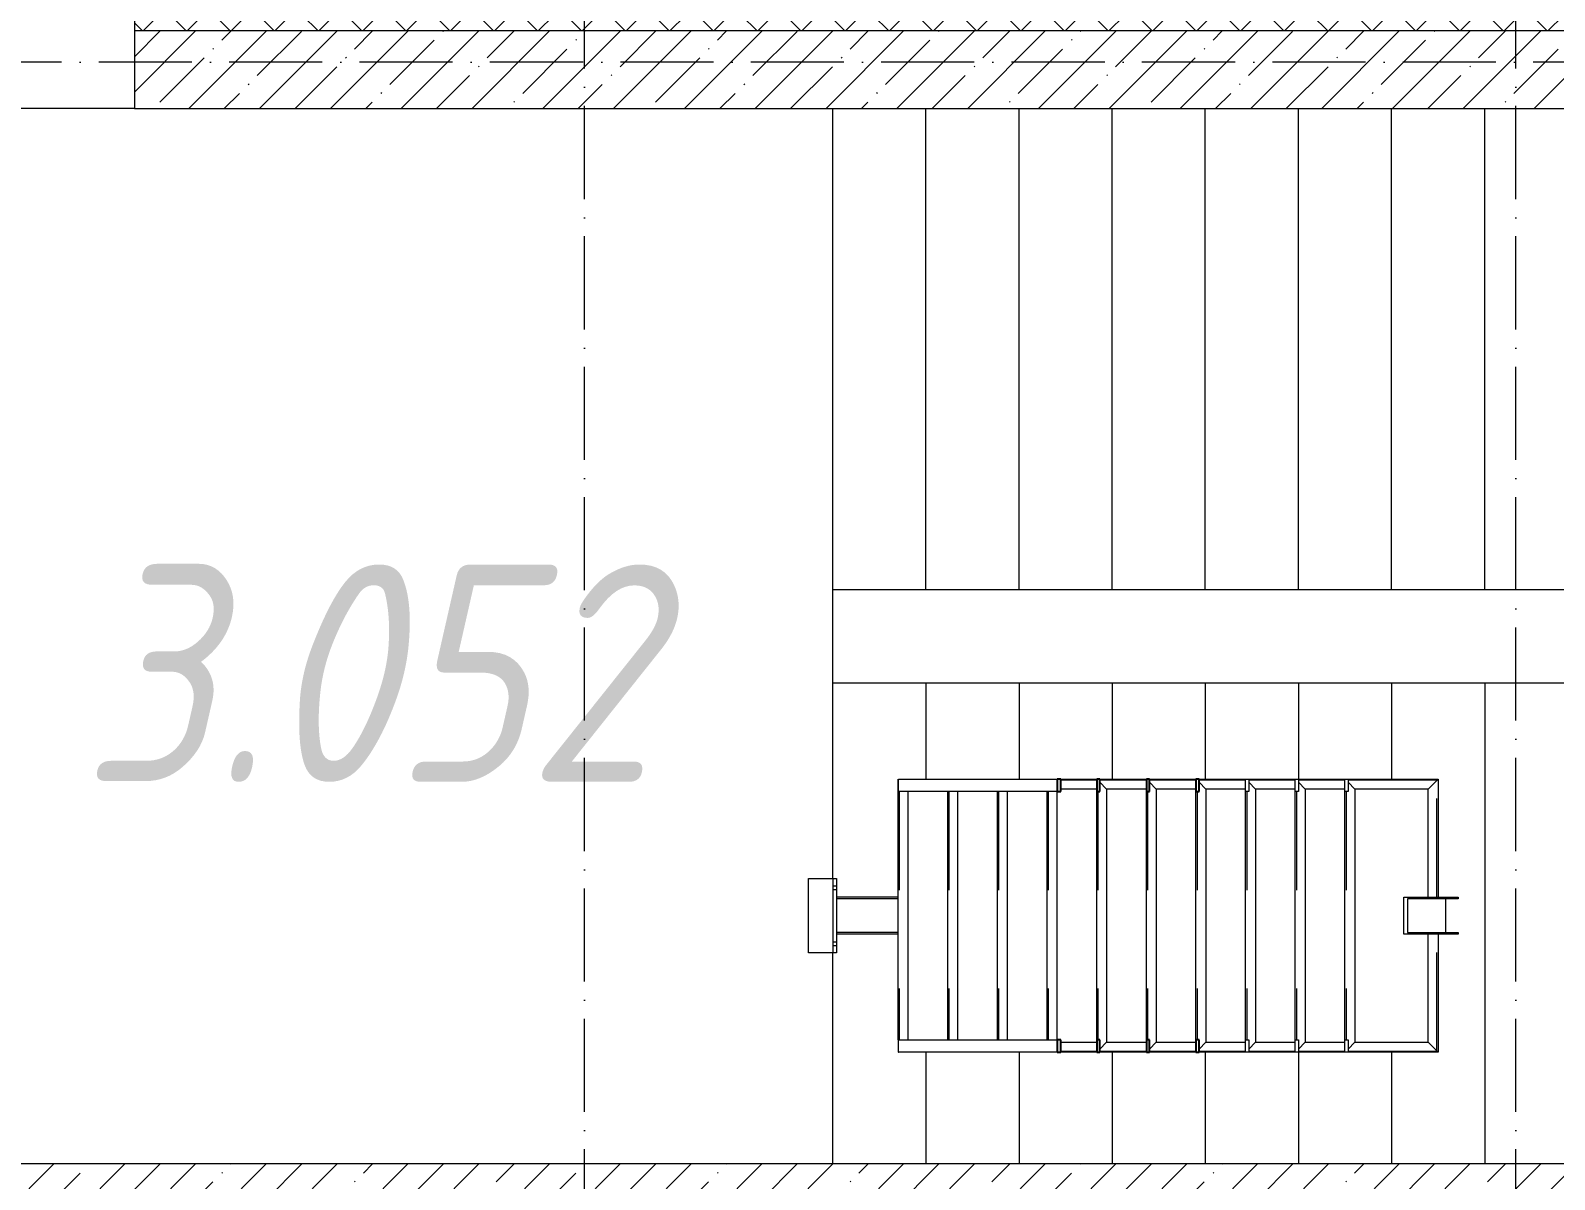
# Model space of a CAD drawing. Header units: millimetres. Extents: x -12989 to 629078, y -109036 to 555275.
# Drawn here: x 538775 to 543685, y -46485 to -42783 of the extents above; entities that cross this region are included whole.
import ezdxf

# ---------------------------------------------------------------- set-up
doc = ezdxf.new("R2010")
doc.units = ezdxf.units.MM
doc.linetypes.add('50_200_ШТРИХ_1Т_ш5_п1_п1_', pattern=[700, 500, -100, 0, -100])
doc.linetypes.add('Штрих', pattern=[635, 317.5, -317.5])
for name, color, linetype, lineweight in [('A-FLOR-____-OTLN', 7, 'Continuous', 9), ('A-GENM-____-HDLN', 7, 'Штрих', 9), ('A-GENM-____-MCUT', 7, 'Continuous', 25), ('A-GENM-____-OTLN', 7, 'Continuous', 9), ('A-WALL-____-MCUT-1', 7, 'Continuous', 9), ('A-WALL-____-MCUT-3', 7, 'Continuous', 9), ('A-WALL-____-OTLN', 7, 'Continuous', 9), ('A-WALL-____-PATT-1', 7, 'Continuous', 9), ('S-GRID-____-OTLN-1', 7, '50_200_ШТРИХ_1Т_ш5_п1_п1_', 9), ('S-STRS-____-OTLN-1', 7, 'Continuous', 9), ('Марки помещений', 7, 'Continuous', 9)]:
    doc.layers.add(name, color=color, linetype=linetype, lineweight=lineweight)
doc.styles.add('ISOCPEUR_I_2', font='isocpeui.ttf', dxfattribs={"width": 0.85, "height": 2.3})
pattern_1 = [(45, (523510, -90515.61), (-114.04925, 114.04925), []), (45, (523624.06, -90515.61), (-114.04925, 114.04925), [201.612, -40.322, 3.353, -36.97])]

# ---------------------------------------------------------------- blocks, each defined once
blk = doc.blocks.new('ОМ_Нижняя опорная пятка - ОМ_Нижняя опорная пятка-19082064-АР1_План отверстий 3 этажа в осях 1-64_А-ГГ')
at = {"layer": 'A-GENM-____-OTLN'}
for p, q in [((-96, 10), (-96, 0)), ((-84, 10), (-84, 0)), ((84, 10), (84, 0)), ((96, 10), (96, 0))]:
    blk.add_line(p, q, dxfattribs=at)
blk = doc.blocks.new('ОМ_Труба_ГОСТ 8639-82 - ОМ_Труба_ГОСТ 8639-82-26350154-АР1_План отверстий 3 этажа в осях 1-64_А-ГГ')
at = {"layer": 'A-GENM-____-OTLN'}
for p, q in [((19689.1, 44821), (19689.1, 44941)), ((19689.1, 44941), (19864.1, 44941)), ((19864.1, 44935), (19701.2, 44935)), ((19701.2, 44935), (19701.2, 44827)), ((19824, 44935), (19824, 44827)), ((19864.1, 44941), (19864.1, 44935)), ((19701.2, 44827), (19864.1, 44827)), ((19864.1, 44827), (19864.1, 44821)), ((19864.1, 44821), (19689.1, 44821))]:
    blk.add_line(p, q, dxfattribs=at)
blk = doc.blocks.new('ОМ_Уголок_ГОСТ 8509-93 - ОМ_Уголок_ГОСТ 8509-93-26349651-АР1_План отверстий 3 этажа в осях 1-64_А-ГГ')
at = {"layer": 'A-GENM-____-HDLN'}
for p, q in [((4, -4), (380, -4)), ((500, -4), (876, -4))]:
    blk.add_line(p, q, dxfattribs=at)
at = {"layer": 'A-GENM-____-OTLN'}
for p, q in [((380, 0), (0, 0)), ((32, -32), (0, 0)), ((32, -32), (380, -32)), ((880, 0), (500, 0)), ((500, -32), (848, -32)), ((880, 0), (848, -32))]:
    blk.add_line(p, q, dxfattribs=at)
blk = doc.blocks.new('ОМ_Уголок_ГОСТ 8509-93 - ОМ_Уголок_ГОСТ 8509-93-V88-АР1_План отверстий 3 этажа в осях 1-64_А-ГГ')
at = {"layer": 'A-GENM-____-HDLN'}
blk.add_line((40, -4), (840, -4), dxfattribs=at)
at = {"layer": 'A-GENM-____-OTLN'}
for p, q in [((32, -32), (10, -10)), ((32, -32), (848, -32)), ((840, 0), (40, 0)), ((870, -10), (848, -32))]:
    blk.add_line(p, q, dxfattribs=at)
blk = doc.blocks.new('ОМ_Уголок_ГОСТ 8509-93 - ОМ_Уголок_ГОСТ 8509-93-19082047-АР1_План отверстий 3 этажа в осях 1-64_А-ГГ')
at = {"layer": 'A-GENM-____-HDLN'}
blk.add_line((10, -4), (296, -4), dxfattribs=at)
at = {"layer": 'A-GENM-____-OTLN'}
for p, q in [((300, 0), (10, 0)), ((32, -32), (10, -10)), ((32, -32), (268, -32)), ((300, 0), (268, -32))]:
    blk.add_line(p, q, dxfattribs=at)
blk = doc.blocks.new('ОМ_Уголок_ГОСТ 8509-93 - ОМ_Уголок_ГОСТ 8509-93-V89-АР1_План отверстий 3 этажа в осях 1-64_А-ГГ')
at = {"layer": 'A-GENM-____-HDLN'}
blk.add_line((4, -4), (290, -4), dxfattribs=at)
at = {"layer": 'A-GENM-____-OTLN'}
for p, q in [((290, 0), (0, 0)), ((32, -32), (0, 0)), ((32, -32), (268, -32)), ((290, -10), (268, -32))]:
    blk.add_line(p, q, dxfattribs=at)
blk = doc.blocks.new('ОМ_Уголок_ГОСТ 8509-93 - ОМ_Уголок_ГОСТ 8509-93-V90-АР1_План отверстий 3 этажа в осях 1-64_А-ГГ')
at = {"layer": 'A-GENM-____-HDLN'}
blk.add_line((10, -4), (160, -4), dxfattribs=at)
at = {"layer": 'A-GENM-____-OTLN'}
for p, q in [((160, 0), (10, 0)), ((32, -32), (10, -10)), ((32, -32), (160, -32))]:
    blk.add_line(p, q, dxfattribs=at)
blk = doc.blocks.new('ОМ_Уголок_ГОСТ 8509-93 - ОМ_Уголок_ГОСТ 8509-93-V91-АР1_План отверстий 3 этажа в осях 1-64_А-ГГ')
at = {"layer": 'A-GENM-____-HDLN'}
blk.add_line((140, -4), (290, -4), dxfattribs=at)
at = {"layer": 'A-GENM-____-OTLN'}
for p, q in [((290, 0), (140, 0)), ((140, -32), (268, -32)), ((290, -10), (268, -32))]:
    blk.add_line(p, q, dxfattribs=at)
blk = doc.blocks.new('ОМ_Уголок_ГОСТ 8509-93 - ОМ_Уголок_ГОСТ 8509-93-V92-АР1_План отверстий 3 этажа в осях 1-64_А-ГГ')
at = {"layer": 'A-GENM-____-HDLN'}
blk.add_line((40, -4), (840, -4), dxfattribs=at)
at = {"layer": 'A-GENM-____-OTLN'}
for p, q in [((840, 0), (40, 0)), ((40, -32), (840, -32))]:
    blk.add_line(p, q, dxfattribs=at)
blk = doc.blocks.new('ОМ_Уголок_ГОСТ 8509-93 - ОМ_Уголок_ГОСТ 8509-93-V93-АР1_План отверстий 3 этажа в осях 1-64_А-ГГ')
at = {"layer": 'A-GENM-____-HDLN'}
blk.add_line((44.3, -4), (160, -4), dxfattribs=at)
at = {"layer": 'A-GENM-____-OTLN'}
for p, q in [((160, 0), (44.3, 0)), ((44.3, -32), (160, -32))]:
    blk.add_line(p, q, dxfattribs=at)
blk = doc.blocks.new('ОМ_Уголок_ГОСТ 8509-93 - ОМ_Уголок_ГОСТ 8509-93-V94-АР1_План отверстий 3 этажа в осях 1-64_А-ГГ')
at = {"layer": 'A-GENM-____-HDLN'}
blk.add_line((140, -4), (255.7, -4), dxfattribs=at)
at = {"layer": 'A-GENM-____-OTLN'}
for p, q in [((255.7, 0), (140, 0)), ((140, -32), (255.7, -32))]:
    blk.add_line(p, q, dxfattribs=at)
blk = doc.blocks.new('ОМ_Уголок_ГОСТ 8509-93 - ОМ_Уголок_ГОСТ 8509-93-V95-АР1_План отверстий 3 этажа в осях 1-64_А-ГГ')
at = {"layer": 'A-GENM-____-HDLN'}
blk.add_line((40, -4), (840, -4), dxfattribs=at)
at = {"layer": 'A-GENM-____-OTLN'}
for p, q in [((840, 0), (0, 0)), ((1.3, -1.3), (0, 0)), ((40, -32), (840, -32))]:
    blk.add_line(p, q, dxfattribs=at)
blk = doc.blocks.new('ОМ_Труба_ГОСТ 8639-82 - ОМ_Труба_ГОСТ 8639-82-26527904-АР1_План отверстий 3 этажа в осях 1-64_А-ГГ')
at = {"layer": 'A-GENM-____-HDLN'}
for p, q in [((18060, 44935), (17861.5, 44935)), ((18060, 44827), (17861.5, 44827))]:
    blk.add_line(p, q, dxfattribs=at)
at = {"layer": 'A-GENM-____-OTLN'}
for p, q in [((18060, 44941), (17861.5, 44941)), ((18060, 44821), (17861.5, 44821))]:
    blk.add_line(p, q, dxfattribs=at)
blk = doc.blocks.new('ОМ_Уголок_ГОСТ 8510-86 - ОМ_Уголок_ГОСТ 8510-86-19082066-АР1_План отверстий 3 этажа в осях 1-64_А-ГГ')
at = {"layer": 'A-GENM-____-OTLN'}
for p, q in [((0, 0), (0, -90)), ((240, 0), (0, 0)), ((0, -10), (240, -10)), ((240, -90), (240, 0)), ((0, -90), (240, -90))]:
    blk.add_line(p, q, dxfattribs=at)
blk = doc.blocks.new('ОМ_Полоса_Трапеция прямоугольная_Прокат_ГОСТ 103-2006 - ОМ_Полоса_Трапеция прямоугольная_Прокат_ГОСТ 103-2006-19082130-АР1_План отверстий 3 этажа в осях 1-64_А-ГГ')
at = {"layer": 'A-GENM-____-OTLN'}
for p, q in [((19500, 45321), (19510, 45321)), ((19500, 45281), (19500, 45321)), ((19510, 45321), (19510, 45281)), ((19510, 45281), (19500, 45281))]:
    blk.add_line(p, q, dxfattribs=at)
blk = doc.blocks.new('ОМ_Полоса_Трапеция прямоугольная_Прокат_ГОСТ 103-2006 - ОМ_Полоса_Трапеция прямоугольная_Прокат_ГОСТ 103-2006-V96-АР1_План отверстий 3 этажа в осях 1-64_А-ГГ')
at = {"layer": 'A-GENM-____-MCUT'}
for p, q in [((19030, 45321), (19020, 45321)), ((19020, 45321), (19020, 45281)), ((19030, 45281), (19030, 45321)), ((19020, 45281), (19030, 45281))]:
    blk.add_line(p, q, dxfattribs=at)
blk = doc.blocks.new('ОМ_Полоса_Трапеция прямоугольная_Прокат_ГОСТ 103-2006 - ОМ_Полоса_Трапеция прямоугольная_Прокат_ГОСТ 103-2006-V97-АР1_План отверстий 3 этажа в осях 1-64_А-ГГ')
at = {"layer": 'A-GENM-____-MCUT'}
for p, q in [((18870, 45321), (18860, 45321)), ((18860, 45321), (18860, 45281)), ((18870, 45281), (18870, 45321)), ((18860, 45281), (18870, 45281))]:
    blk.add_line(p, q, dxfattribs=at)
blk = doc.blocks.new('ОМ_Полоса_Трапеция прямоугольная_Прокат_ГОСТ 103-2006 - ОМ_Полоса_Трапеция прямоугольная_Прокат_ГОСТ 103-2006-V98-АР1_План отверстий 3 этажа в осях 1-64_А-ГГ')
at = {"layer": 'A-GENM-____-MCUT'}
for p, q in [((18710, 45321), (18700, 45321)), ((18700, 45321), (18700, 45281)), ((18710, 45281), (18710, 45321)), ((18700, 45281), (18710, 45281))]:
    blk.add_line(p, q, dxfattribs=at)
blk = doc.blocks.new('ОМ_Полоса_Прокат_ГОСТ 103-2006 - ОМ_Полоса_Прокат_ГОСТ 103-2006-20723456-АР1_План отверстий 3 этажа в осях 1-64_А-ГГ')
at = {"layer": 'A-GENM-____-MCUT'}
for p, q in [((18584.3, 45321), (18572.8, 45321)), ((18572.8, 45321), (18572.8, 45281)), ((18584.3, 45281), (18584.3, 45321)), ((18572.8, 45281), (18584.3, 45281))]:
    blk.add_line(p, q, dxfattribs=at)
at = {"layer": 'A-GENM-____-OTLN'}
for p, q in [((18061.3, 45281), (18061.3, 45321)), ((18061.3, 45321), (18572.8, 45321)), ((18572.8, 45281), (18061.3, 45281))]:
    blk.add_line(p, q, dxfattribs=at)
blk = doc.blocks.new('ОМ_Полоса_Трапеция прямоугольная_Прокат_ГОСТ 103-2006 - ОМ_Полоса_Трапеция прямоугольная_Прокат_ГОСТ 103-2006-19082170-АР1_План отверстий 3 этажа в осях 1-64_А-ГГ')
at = {"layer": 'A-GENM-____-OTLN'}
for p, q in [((19500, 44481), (19510, 44481)), ((19500, 44441), (19500, 44481)), ((19510, 44441), (19500, 44441)), ((19510, 44481), (19510, 44441))]:
    blk.add_line(p, q, dxfattribs=at)
blk = doc.blocks.new('ОМ_Полоса_Трапеция прямоугольная_Прокат_ГОСТ 103-2006 - ОМ_Полоса_Трапеция прямоугольная_Прокат_ГОСТ 103-2006-V99-АР1_План отверстий 3 этажа в осях 1-64_А-ГГ')
at = {"layer": 'A-GENM-____-MCUT'}
for p, q in [((19030, 44481), (19020, 44481)), ((19020, 44481), (19020, 44441)), ((19020, 44441), (19030, 44441)), ((19030, 44441), (19030, 44481))]:
    blk.add_line(p, q, dxfattribs=at)
blk = doc.blocks.new('ОМ_Полоса_Трапеция прямоугольная_Прокат_ГОСТ 103-2006 - ОМ_Полоса_Трапеция прямоугольная_Прокат_ГОСТ 103-2006-V100-АР1_План отверстий 3 этажа в осях 1-64_А-ГГ')
at = {"layer": 'A-GENM-____-MCUT'}
for p, q in [((18870, 44481), (18860, 44481)), ((18860, 44481), (18860, 44441)), ((18860, 44441), (18870, 44441)), ((18870, 44441), (18870, 44481))]:
    blk.add_line(p, q, dxfattribs=at)
blk = doc.blocks.new('ОМ_Полоса_Трапеция прямоугольная_Прокат_ГОСТ 103-2006 - ОМ_Полоса_Трапеция прямоугольная_Прокат_ГОСТ 103-2006-V101-АР1_План отверстий 3 этажа в осях 1-64_А-ГГ')
at = {"layer": 'A-GENM-____-MCUT'}
for p, q in [((18710, 44481), (18700, 44481)), ((18700, 44481), (18700, 44441)), ((18700, 44441), (18710, 44441)), ((18710, 44441), (18710, 44481))]:
    blk.add_line(p, q, dxfattribs=at)
blk = doc.blocks.new('ОМ_Полоса_Прокат_ГОСТ 103-2006 - ОМ_Полоса_Прокат_ГОСТ 103-2006-19082171-АР1_План отверстий 3 этажа в осях 1-64_А-ГГ')
at = {"layer": 'A-GENM-____-OTLN'}
for p, q in [((18060, 44481), (18060, 44441)), ((18061.3, 44481), (18060, 44481)), ((18060, 44441), (18061.3, 44441))]:
    blk.add_line(p, q, dxfattribs=at)
blk = doc.blocks.new('ОМ_Полоса_Прокат_ГОСТ 103-2006 - ОМ_Полоса_Прокат_ГОСТ 103-2006-20723498-АР1_План отверстий 3 этажа в осях 1-64_А-ГГ')
at = {"layer": 'A-GENM-____-MCUT'}
for p, q in [((18584.3, 44481), (18572.8, 44481)), ((18572.8, 44481), (18572.8, 44441)), ((18572.8, 44441), (18584.3, 44441)), ((18584.3, 44441), (18584.3, 44481))]:
    blk.add_line(p, q, dxfattribs=at)
at = {"layer": 'A-GENM-____-OTLN'}
for p, q in [((18061.3, 44441), (18061.3, 44481)), ((18061.3, 44481), (18572.8, 44481)), ((18572.8, 44441), (18061.3, 44441))]:
    blk.add_line(p, q, dxfattribs=at)
blk = doc.blocks.new('3эт')
at = {"layer": 'S-GRID-____-OTLN-1', "color": 251, "ltscale": 0.6, "true_color": 0x636466}
for p, q in [((300820.7, -91346.1), (300820.7, -36982.5)), ((303820.7, -91346.1), (303820.7, -36982.5)), ((310478.4, -39232.4), (279101.9, -39232.4))]:
    blk.add_line(p, q, dxfattribs=at)

msp = doc.modelspace()

# ---------------------------------------------------------------- hatches: boundary and pattern name
at = {"layer": 'A-WALL-____-PATT-1'}
h = msp.add_hatch(dxfattribs=at)
h.set_pattern_fill('FP_1', color=256, style=0, pattern_type=2)
h.set_pattern_definition([(45, (523510.01, -90515.61), (-70.71068, 70.71068), []), (135, (523510.01, -90515.61), (-70.71068, -70.71068), [])])
h.paths.add_polyline_path([(547210.0077, -42784.5723), (547290.0077, -42784.5723), (547290.0077, -42684.5723), (539110.0077, -42684.5723), (539110.0077, -42784.5723), (547160.0077, -42784.5723)], flags=0)
h.paths.add_polyline_path([(538110.0077, -42784.5723), (538110.0077, -42684.5723), (536910.0077, -42684.5723), (536910.0077, -42778.5723), (536985.0077, -42778.5723), (536985.0077, -42784.5723), (537636.0451, -42784.5723)], flags=0)
h.paths.add_polyline_path([(535035.0077, -42784.5723), (535035.0077, -42778.5723), (535110.0077, -42778.5723), (535110.0077, -42684.5723), (530910.0077, -42684.5723), (530910.0077, -42778.5723), (530985.0077, -42778.5723), (530985.0077, -42784.5723), (534101.1165, -42784.5723)], flags=0)
h.paths.add_polyline_path([(529110.0077, -42784.5723), (529110.0077, -42684.5723), (521060.0077, -42684.5723), (521060.0077, -42784.5723), (528798.7236, -42784.5723)], flags=0)
h = msp.add_hatch(dxfattribs=at)
h.set_pattern_fill('FP_38', color=256, style=0, pattern_type=2)
h.set_pattern_definition(pattern_1)
h.paths.add_polyline_path([(546810.0077, -43034.5723), (547060.0077, -43034.5723), (547060.0077, -42784.5723), (539110.0077, -42784.5723), (539110.0077, -43034.5723), (544705.9022, -43034.5723)], flags=0)
h = msp.add_hatch(dxfattribs=at)
h.set_pattern_fill('FP_38', color=256, style=0, pattern_type=2)
h.set_pattern_definition(pattern_1)
h.paths.add_polyline_path([(546560.0077, -46684.5723), (546560.0077, -46434.5723), (538110.0077, -46434.5723), (538110.0077, -46684.5723), (544705.9022, -46684.5723)], flags=0)

# ---------------------------------------------------------------- linework, layer by layer
at = {"layer": 'A-FLOR-____-OTLN'}
for p, q in [((541360.0077, -45514.5723), (541360.0077, -43034.5723)), ((541360.0077, -46434.5723), (541360.0077, -45754.5723))]:
    msp.add_line(p, q, dxfattribs=at)
at = {"layer": 'A-WALL-____-MCUT-1'}
for p, q in [((547060.0077, -42784.5723), (539110.0077, -42784.5723)), ((539110.0077, -42784.5723), (539110.0077, -43034.5723)), ((539110.0077, -43034.5723), (546810.0077, -43034.5723)), ((546560.0077, -46434.5723), (538110.0077, -46434.5723))]:
    msp.add_line(p, q, dxfattribs=at)
at = {"layer": 'A-WALL-____-MCUT-3'}
msp.add_line((539110.0077, -42554.5723), (539110.0077, -42784.5723), dxfattribs=at)
at = {"layer": 'A-WALL-____-OTLN'}
msp.add_line((539110.0077, -43034.5723), (538110.0077, -43034.5723), dxfattribs=at)
at = {"layer": 'S-STRS-____-OTLN-1'}
for p, q in [((541360.0077, -44584.5723), (541360.0077, -43034.5723)), ((541660.0077, -44584.5723), (541660.0077, -43034.5723)), ((541660.0077, -44584.5723), (541660.0077, -43034.5723)), ((541960.0077, -44584.5723), (541960.0077, -43034.5723)), ((541960.0077, -44584.5723), (541960.0077, -43034.5723)), ((542260.0077, -44584.5723), (542260.0077, -43034.5723)), ((542260.0077, -44584.5723), (542260.0077, -43034.5723)), ((542560.0077, -44584.5723), (542560.0077, -43034.5723)), ((542560.0077, -44584.5723), (542560.0077, -43034.5723)), ((542860.0077, -44584.5723), (542860.0077, -43034.5723)), ((542860.0077, -44584.5723), (542860.0077, -43034.5723)), ((543160.0077, -44584.5723), (543160.0077, -43034.5723)), ((543160.0077, -44584.5723), (543160.0077, -43034.5723)), ((543460.0077, -44584.5723), (543460.0077, -43034.5723)), ((543460.0077, -44584.5723), (543460.0077, -43034.5723)), ((541660.0077, -44584.5723), (541360.0077, -44584.5723)), ((541960.0077, -44584.5723), (541660.0077, -44584.5723)), ((542260.0077, -44584.5723), (541960.0077, -44584.5723)), ((542560.0077, -44584.5723), (542260.0077, -44584.5723)), ((542860.0077, -44584.5723), (542560.0077, -44584.5723)), ((543160.0077, -44584.5723), (542860.0077, -44584.5723)), ((543460.0077, -44584.5723), (543160.0077, -44584.5723)), ((543760.0077, -44584.5723), (543460.0077, -44584.5723)), ((541360.0077, -44884.5723), (541660.0077, -44884.5723)), ((541660.0077, -44884.5723), (541960.0077, -44884.5723)), ((541660.0077, -44884.5723), (541660.0077, -45194.5723)), ((541660.0077, -44884.5723), (541660.0077, -45194.5723)), ((541960.0077, -44884.5723), (542260.0077, -44884.5723)), ((541960.0077, -44884.5723), (541960.0077, -45194.5723)), ((541960.0077, -44884.5723), (541960.0077, -45194.5723)), ((542260.0077, -44884.5723), (542560.0077, -44884.5723)), ((542260.0077, -44884.5723), (542260.0077, -45194.5723)), ((542260.0077, -44884.5723), (542260.0077, -45194.5723)), ((542560.0077, -44884.5723), (542860.0077, -44884.5723)), ((542560.0077, -44884.5723), (542560.0077, -45194.5723)), ((542560.0077, -44884.5723), (542560.0077, -45194.5723)), ((542860.0077, -44884.5723), (543160.0077, -44884.5723)), ((542860.0077, -44884.5723), (542860.0077, -45194.5723)), ((542860.0077, -44884.5723), (542860.0077, -45194.5723)), ((543160.0077, -44884.5723), (543460.0077, -44884.5723)), ((543160.0077, -44884.5723), (543160.0077, -45194.5723)), ((543160.0077, -44884.5723), (543160.0077, -45194.5723)), ((543460.0077, -44884.5723), (543760.0077, -44884.5723)), ((543460.0077, -44884.5723), (543460.0077, -46434.5723)), ((543460.0077, -44884.5723), (543460.0077, -46434.5723)), ((541660.0077, -46074.5723), (541660.0077, -46434.5723)), ((541660.0077, -46074.5723), (541660.0077, -46434.5723)), ((541960.0077, -46074.5723), (541960.0077, -46434.5723)), ((541960.0077, -46074.5723), (541960.0077, -46434.5723)), ((542260.0077, -46074.5723), (542260.0077, -46434.5723)), ((542260.0077, -46074.5723), (542260.0077, -46434.5723)), ((542560.0077, -46074.5723), (542560.0077, -46434.5723)), ((542560.0077, -46074.5723), (542560.0077, -46434.5723)), ((542860.0077, -46074.5723), (542860.0077, -46434.5723)), ((542860.0077, -46074.5723), (542860.0077, -46434.5723)), ((543160.0077, -46074.5723), (543160.0077, -46434.5723)), ((543160.0077, -46074.5723), (543160.0077, -46434.5723))]:
    msp.add_line(p, q, dxfattribs=at)

# ---------------------------------------------------------------- block references
msp.add_blockref('3эт', (239739.3002, -3652.1582))
at = {"layer": 'A-GENM-____-OTLN', "extrusion": (0, 0, -1)}
for name, p, rotation in [('ОМ_Уголок_ГОСТ 8509-93 - ОМ_Уголок_ГОСТ 8509-93-V95-АР1_План отверстий 3 этажа в осях 1-64_А-ГГ', (-541570.0077, -45194.5723), 269.9999999999989), ('ОМ_Уголок_ГОСТ 8509-93 - ОМ_Уголок_ГОСТ 8509-93-V88-АР1_План отверстий 3 этажа в осях 1-64_А-ГГ', (-542210.0077, -45194.5723), 269.9999999999989), ('ОМ_Уголок_ГОСТ 8509-93 - ОМ_Уголок_ГОСТ 8509-93-V88-АР1_План отверстий 3 этажа в осях 1-64_А-ГГ', (-542370.0077, -45194.5723), 269.9999999999989), ('ОМ_Уголок_ГОСТ 8509-93 - ОМ_Уголок_ГОСТ 8509-93-V88-АР1_План отверстий 3 этажа в осях 1-64_А-ГГ', (-542530.0077, -45194.5723), 269.9999999999989), ('ОМ_Уголок_ГОСТ 8509-93 - ОМ_Уголок_ГОСТ 8509-93-V88-АР1_План отверстий 3 этажа в осях 1-64_А-ГГ', (-542690.0077, -45194.5723), 269.9999999999989), ('ОМ_Уголок_ГОСТ 8509-93 - ОМ_Уголок_ГОСТ 8509-93-V88-АР1_План отверстий 3 этажа в осях 1-64_А-ГГ', (-542850.0077, -45194.5723), 269.9999999999989), ('ОМ_Уголок_ГОСТ 8509-93 - ОМ_Уголок_ГОСТ 8509-93-V88-АР1_План отверстий 3 этажа в осях 1-64_А-ГГ', (-543010.0077, -45194.5723), 269.9999999999989), ('ОМ_Уголок_ГОСТ 8509-93 - ОМ_Уголок_ГОСТ 8509-93-26349651-АР1_План отверстий 3 этажа в осях 1-64_А-ГГ', (-543310.0077, -46074.5723), 89.99999999999908), ('ОМ_Уголок_ГОСТ 8509-93 - ОМ_Уголок_ГОСТ 8509-93-V92-АР1_План отверстий 3 этажа в осях 1-64_А-ГГ', (-541730.0077, -45194.5723), 269.9999999999989), ('ОМ_Уголок_ГОСТ 8509-93 - ОМ_Уголок_ГОСТ 8509-93-V92-АР1_План отверстий 3 этажа в осях 1-64_А-ГГ', (-541890.0077, -45194.5723), 269.9999999999989), ('ОМ_Уголок_ГОСТ 8509-93 - ОМ_Уголок_ГОСТ 8509-93-V92-АР1_План отверстий 3 этажа в осях 1-64_А-ГГ', (-542050.0077, -45194.5723), 269.9999999999989), ('ОМ_Уголок_ГОСТ 8510-86 - ОМ_Уголок_ГОСТ 8510-86-19082066-АР1_План отверстий 3 этажа в осях 1-64_А-ГГ', (-541371.497, -45754.5723), 89.99999999999918), ('ОМ_Уголок_ГОСТ 8509-93 - ОМ_Уголок_ГОСТ 8509-93-V93-АР1_План отверстий 3 этажа в осях 1-64_А-ГГ', (-542050.0077, -46074.5723), 180), ('ОМ_Уголок_ГОСТ 8509-93 - ОМ_Уголок_ГОСТ 8509-93-V90-АР1_План отверстий 3 этажа в осях 1-64_А-ГГ', (-542210.0077, -46074.5723), 180), ('ОМ_Уголок_ГОСТ 8509-93 - ОМ_Уголок_ГОСТ 8509-93-V90-АР1_План отверстий 3 этажа в осях 1-64_А-ГГ', (-542370.0077, -46074.5723), 180), ('ОМ_Уголок_ГОСТ 8509-93 - ОМ_Уголок_ГОСТ 8509-93-V90-АР1_План отверстий 3 этажа в осях 1-64_А-ГГ', (-542530.0077, -46074.5723), 180), ('ОМ_Уголок_ГОСТ 8509-93 - ОМ_Уголок_ГОСТ 8509-93-V90-АР1_План отверстий 3 этажа в осях 1-64_А-ГГ', (-542690.0077, -46074.5723), 180), ('ОМ_Уголок_ГОСТ 8509-93 - ОМ_Уголок_ГОСТ 8509-93-V90-АР1_План отверстий 3 этажа в осях 1-64_А-ГГ', (-542850.0077, -46074.5723), 180), ('ОМ_Уголок_ГОСТ 8509-93 - ОМ_Уголок_ГОСТ 8509-93-19082047-АР1_План отверстий 3 этажа в осях 1-64_А-ГГ', (-543010.0077, -46074.5723), 180)]:
    msp.add_blockref(name, p, dxfattribs=dict(at, rotation=rotation))
at = {"layer": 'A-GENM-____-OTLN'}
for name, p in [('ОМ_Полоса_Прокат_ГОСТ 103-2006 - ОМ_Полоса_Прокат_ГОСТ 103-2006-20723456-АР1_План отверстий 3 этажа в осях 1-64_А-ГГ', (523510.0077, -90515.6143)), ('ОМ_Полоса_Трапеция прямоугольная_Прокат_ГОСТ 103-2006 - ОМ_Полоса_Трапеция прямоугольная_Прокат_ГОСТ 103-2006-V98-АР1_План отверстий 3 этажа в осях 1-64_А-ГГ', (523510.0077, -90515.6143)), ('ОМ_Полоса_Трапеция прямоугольная_Прокат_ГОСТ 103-2006 - ОМ_Полоса_Трапеция прямоугольная_Прокат_ГОСТ 103-2006-V97-АР1_План отверстий 3 этажа в осях 1-64_А-ГГ', (523510.0077, -90515.6143)), ('ОМ_Полоса_Трапеция прямоугольная_Прокат_ГОСТ 103-2006 - ОМ_Полоса_Трапеция прямоугольная_Прокат_ГОСТ 103-2006-V96-АР1_План отверстий 3 этажа в осях 1-64_А-ГГ', (523510.0077, -90515.6143)), ('ОМ_Полоса_Трапеция прямоугольная_Прокат_ГОСТ 103-2006 - ОМ_Полоса_Трапеция прямоугольная_Прокат_ГОСТ 103-2006-19082130-АР1_План отверстий 3 этажа в осях 1-64_А-ГГ', (523190.0077, -90515.6143)), ('ОМ_Полоса_Трапеция прямоугольная_Прокат_ГОСТ 103-2006 - ОМ_Полоса_Трапеция прямоугольная_Прокат_ГОСТ 103-2006-19082130-АР1_План отверстий 3 этажа в осях 1-64_А-ГГ', (523350.0077, -90515.6143)), ('ОМ_Полоса_Трапеция прямоугольная_Прокат_ГОСТ 103-2006 - ОМ_Полоса_Трапеция прямоугольная_Прокат_ГОСТ 103-2006-19082130-АР1_План отверстий 3 этажа в осях 1-64_А-ГГ', (523510.0077, -90515.6143)), ('ОМ_Труба_ГОСТ 8639-82 - ОМ_Труба_ГОСТ 8639-82-26527904-АР1_План отверстий 3 этажа в осях 1-64_А-ГГ', (523510.0077, -90515.6143)), ('ОМ_Труба_ГОСТ 8639-82 - ОМ_Труба_ГОСТ 8639-82-26350154-АР1_План отверстий 3 этажа в осях 1-64_А-ГГ', (523510.0077, -90515.6143)), ('ОМ_Полоса_Прокат_ГОСТ 103-2006 - ОМ_Полоса_Прокат_ГОСТ 103-2006-19082171-АР1_План отверстий 3 этажа в осях 1-64_А-ГГ', (523510.0077, -90515.6143)), ('ОМ_Полоса_Прокат_ГОСТ 103-2006 - ОМ_Полоса_Прокат_ГОСТ 103-2006-20723498-АР1_План отверстий 3 этажа в осях 1-64_А-ГГ', (523510.0077, -90515.6143)), ('ОМ_Полоса_Трапеция прямоугольная_Прокат_ГОСТ 103-2006 - ОМ_Полоса_Трапеция прямоугольная_Прокат_ГОСТ 103-2006-V101-АР1_План отверстий 3 этажа в осях 1-64_А-ГГ', (523510.0077, -90515.6143)), ('ОМ_Полоса_Трапеция прямоугольная_Прокат_ГОСТ 103-2006 - ОМ_Полоса_Трапеция прямоугольная_Прокат_ГОСТ 103-2006-V100-АР1_План отверстий 3 этажа в осях 1-64_А-ГГ', (523510.0077, -90515.6143)), ('ОМ_Полоса_Трапеция прямоугольная_Прокат_ГОСТ 103-2006 - ОМ_Полоса_Трапеция прямоугольная_Прокат_ГОСТ 103-2006-V99-АР1_План отверстий 3 этажа в осях 1-64_А-ГГ', (523510.0077, -90515.6143)), ('ОМ_Полоса_Трапеция прямоугольная_Прокат_ГОСТ 103-2006 - ОМ_Полоса_Трапеция прямоугольная_Прокат_ГОСТ 103-2006-19082170-АР1_План отверстий 3 этажа в осях 1-64_А-ГГ', (523190.0077, -90515.6143)), ('ОМ_Полоса_Трапеция прямоугольная_Прокат_ГОСТ 103-2006 - ОМ_Полоса_Трапеция прямоугольная_Прокат_ГОСТ 103-2006-19082170-АР1_План отверстий 3 этажа в осях 1-64_А-ГГ', (523350.0077, -90515.6143)), ('ОМ_Полоса_Трапеция прямоугольная_Прокат_ГОСТ 103-2006 - ОМ_Полоса_Трапеция прямоугольная_Прокат_ГОСТ 103-2006-19082170-АР1_План отверстий 3 этажа в осях 1-64_А-ГГ', (523510.0077, -90515.6143))]:
    msp.add_blockref(name, p, dxfattribs=at)
at = {"layer": 'A-GENM-____-OTLN', "extrusion": (0, 0, -1)}
for name, p in [('ОМ_Уголок_ГОСТ 8509-93 - ОМ_Уголок_ГОСТ 8509-93-V94-АР1_План отверстий 3 этажа в осях 1-64_А-ГГ', (-542350.0077, -45194.5723)), ('ОМ_Уголок_ГОСТ 8509-93 - ОМ_Уголок_ГОСТ 8509-93-V91-АР1_План отверстий 3 этажа в осях 1-64_А-ГГ', (-542510.0077, -45194.5723)), ('ОМ_Уголок_ГОСТ 8509-93 - ОМ_Уголок_ГОСТ 8509-93-V91-АР1_План отверстий 3 этажа в осях 1-64_А-ГГ', (-542670.0077, -45194.5723)), ('ОМ_Уголок_ГОСТ 8509-93 - ОМ_Уголок_ГОСТ 8509-93-V91-АР1_План отверстий 3 этажа в осях 1-64_А-ГГ', (-542830.0077, -45194.5723)), ('ОМ_Уголок_ГОСТ 8509-93 - ОМ_Уголок_ГОСТ 8509-93-V91-АР1_План отверстий 3 этажа в осях 1-64_А-ГГ', (-542990.0077, -45194.5723)), ('ОМ_Уголок_ГОСТ 8509-93 - ОМ_Уголок_ГОСТ 8509-93-V91-АР1_План отверстий 3 этажа в осях 1-64_А-ГГ', (-543150.0077, -45194.5723)), ('ОМ_Уголок_ГОСТ 8509-93 - ОМ_Уголок_ГОСТ 8509-93-V89-АР1_План отверстий 3 этажа в осях 1-64_А-ГГ', (-543310.0077, -45194.5723))]:
    msp.add_blockref(name, p, dxfattribs=at)
at = {"layer": 'A-GENM-____-OTLN', "rotation": 90.00000000000084}
msp.add_blockref('ОМ_Нижняя опорная пятка - ОМ_Нижняя опорная пятка-19082064-АР1_План отверстий 3 этажа в осях 1-64_А-ГГ', (541371.497, -45634.5723), dxfattribs=at)

# ---------------------------------------------------------------- texts
at = {"layer": 'Марки помещений', "insert": (538939.7314, -44503.376), "char_height": 700, "width": 785.65375, "attachment_point": 1, "style": 'ISOCPEUR_I_2'}
msp.add_mtext('3.052', dxfattribs=at)

doc.saveas('drawing.dxf')
